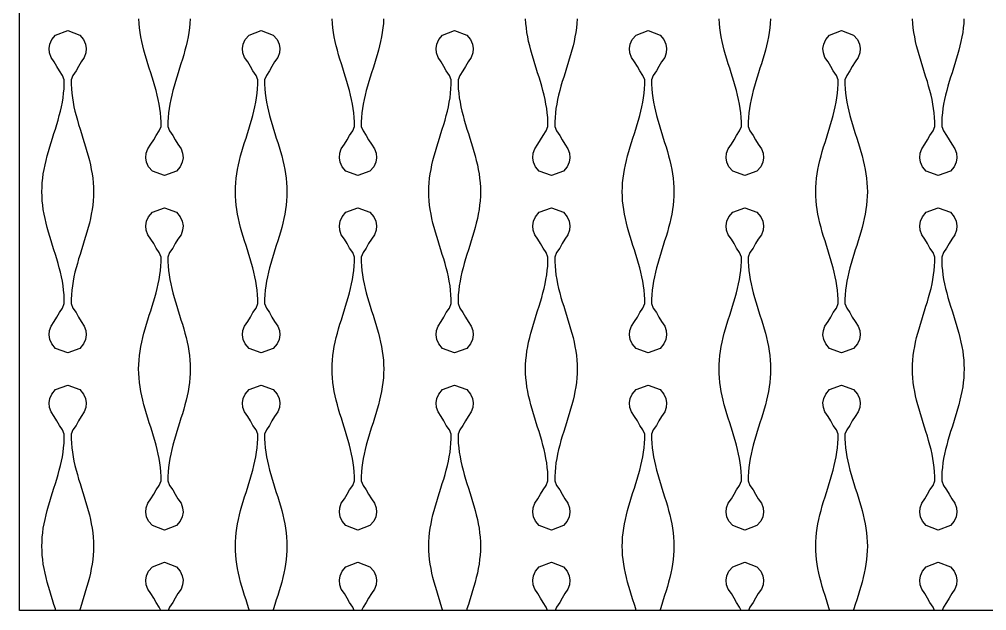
# Model space of a CAD drawing. Header units: millimetres. Extents: x 0 to 120, y 0 to 70.
# Drawn here: x 0 to 60, y 0 to 36.7 of the extents above; entities that cross this region are included whole.
import ezdxf

# ---------------------------------------------------------------- set-up
doc = ezdxf.new("R2010")
doc.units = ezdxf.units.MM
doc.layers.add('CUT', color=1, linetype='CONTINUOUS')

msp = doc.modelspace()

# ---------------------------------------------------------------- linework, layer by layer
at = {"layer": 'CUT'}
for points in [[(0, 70), (120, 70), (120, 0), (0, 0), (0, 70)], [(10.5944, 36.7222), (10.5778, 36.4444), (10.5504, 36.1667), (10.5126, 35.8889), (10.465, 35.6111), (10.4085, 35.3333), (10.3439, 35.0556), (10.2722, 34.7778), (10.1947, 34.5), (10.1124, 34.2222), (10.0269, 33.9444), (9.9394, 33.6667), (9.8513, 33.3889), (9.764, 33.1111), (9.679, 32.8333), (9.5976, 32.5556), (9.5211, 32.2778), (9.4508, 32), (9.3877, 31.7222), (9.3329, 31.4444), (9.2872, 31.1667), (9.2514, 30.8889), (9.2261, 30.6111), (9.2116, 30.3333), (9.2113, 30.0556), (9.3207, 29.7778), (9.5161, 29.5), (9.6671, 29.2222), (9.8361, 28.9444), (10.0306, 28.6667), (10.1274, 28.3889), (10.1513, 28.1111), (10.107, 27.8333), (9.9856, 27.5556), (9.7502, 27.2778), (9, 27), (9, 27), (8.2498, 27.2778), (8.0144, 27.5556), (7.893, 27.8333), (7.8487, 28.1111), (7.8726, 28.3889), (7.9694, 28.6667), (8.1639, 28.9444), (8.3329, 29.2222), (8.4839, 29.5), (8.6793, 29.7778), (8.7887, 30.0556), (8.7884, 30.3333), (8.7739, 30.6111), (8.7486, 30.8889), (8.7128, 31.1667), (8.6671, 31.4444), (8.6123, 31.7222), (8.5492, 32), (8.4789, 32.2778), (8.4024, 32.5556), (8.321, 32.8333), (8.236, 33.1111), (8.1487, 33.3889), (8.0606, 33.6667), (7.9731, 33.9444), (7.8876, 34.2222), (7.8053, 34.5), (7.7278, 34.7778), (7.6561, 35.0556), (7.5915, 35.3333), (7.535, 35.6111), (7.4874, 35.8889), (7.4496, 36.1667), (7.4222, 36.4444), (7.4056, 36.7222)], [(22.5944, 36.7222), (22.5778, 36.4444), (22.5504, 36.1667), (22.5126, 35.8889), (22.465, 35.6111), (22.4085, 35.3333), (22.3439, 35.0556), (22.2722, 34.7778), (22.1947, 34.5), (22.1124, 34.2222), (22.0269, 33.9444), (21.9394, 33.6667), (21.8513, 33.3889), (21.764, 33.1111), (21.679, 32.8333), (21.5976, 32.5556), (21.5211, 32.2778), (21.4508, 32), (21.3877, 31.7222), (21.3329, 31.4444), (21.2872, 31.1667), (21.2514, 30.8889), (21.2261, 30.6111), (21.2116, 30.3333), (21.2113, 30.0556), (21.3207, 29.7778), (21.5161, 29.5), (21.6671, 29.2222), (21.8361, 28.9444), (22.0306, 28.6667), (22.1274, 28.3889), (22.1513, 28.1111), (22.107, 27.8333), (21.9856, 27.5556), (21.7502, 27.2778), (21, 27), (21, 27), (20.2498, 27.2778), (20.0144, 27.5556), (19.893, 27.8333), (19.8487, 28.1111), (19.8726, 28.3889), (19.9694, 28.6667), (20.1639, 28.9444), (20.3329, 29.2222), (20.4839, 29.5), (20.6793, 29.7778), (20.7887, 30.0556), (20.7884, 30.3333), (20.7739, 30.6111), (20.7486, 30.8889), (20.7128, 31.1667), (20.6671, 31.4444), (20.6123, 31.7222), (20.5492, 32), (20.4789, 32.2778), (20.4024, 32.5556), (20.321, 32.8333), (20.236, 33.1111), (20.1487, 33.3889), (20.0606, 33.6667), (19.9731, 33.9444), (19.8876, 34.2222), (19.8053, 34.5), (19.7278, 34.7778), (19.6561, 35.0556), (19.5915, 35.3333), (19.535, 35.6111), (19.4874, 35.8889), (19.4496, 36.1667), (19.4222, 36.4444), (19.4056, 36.7222)], [(34.5944, 36.7222), (34.5778, 36.4444), (34.5504, 36.1667), (34.5126, 35.8889), (34.465, 35.6111), (34.4085, 35.3333), (34.3439, 35.0556), (34.2722, 34.7778), (34.1947, 34.5), (34.1124, 34.2222), (34.0269, 33.9444), (33.9394, 33.6667), (33.8513, 33.3889), (33.764, 33.1111), (33.679, 32.8333), (33.5976, 32.5556), (33.5211, 32.2778), (33.4508, 32), (33.3877, 31.7222), (33.3329, 31.4444), (33.2872, 31.1667), (33.2514, 30.8889), (33.2261, 30.6111), (33.2116, 30.3333), (33.2113, 30.0556), (33.3207, 29.7778), (33.5161, 29.5), (33.6671, 29.2222), (33.8361, 28.9444), (34.0306, 28.6667), (34.1274, 28.3889), (34.1513, 28.1111), (34.107, 27.8333), (33.9856, 27.5556), (33.7502, 27.2778), (33, 27), (33, 27), (32.2498, 27.2778), (32.0144, 27.5556), (31.893, 27.8333), (31.8487, 28.1111), (31.8726, 28.3889), (31.9694, 28.6667), (32.1639, 28.9444), (32.3329, 29.2222), (32.4839, 29.5), (32.6793, 29.7778), (32.7887, 30.0556), (32.7884, 30.3333), (32.7739, 30.6111), (32.7486, 30.8889), (32.7128, 31.1667), (32.6671, 31.4444), (32.6123, 31.7222), (32.5492, 32), (32.4789, 32.2778), (32.4024, 32.5556), (32.321, 32.8333), (32.236, 33.1111), (32.1487, 33.3889), (32.0606, 33.6667), (31.9731, 33.9444), (31.8876, 34.2222), (31.8053, 34.5), (31.7278, 34.7778), (31.6561, 35.0556), (31.5915, 35.3333), (31.535, 35.6111), (31.4874, 35.8889), (31.4496, 36.1667), (31.4222, 36.4444), (31.4056, 36.7222)], [(46.5944, 36.7222), (46.5778, 36.4444), (46.5504, 36.1667), (46.5126, 35.8889), (46.465, 35.6111), (46.4085, 35.3333), (46.3439, 35.0556), (46.2722, 34.7778), (46.1947, 34.5), (46.1124, 34.2222), (46.0269, 33.9444), (45.9394, 33.6667), (45.8513, 33.3889), (45.764, 33.1111), (45.679, 32.8333), (45.5976, 32.5556), (45.5211, 32.2778), (45.4508, 32), (45.3877, 31.7222), (45.3329, 31.4444), (45.2872, 31.1667), (45.2514, 30.8889), (45.2261, 30.6111), (45.2116, 30.3333), (45.2113, 30.0556), (45.3207, 29.7778), (45.5161, 29.5), (45.6671, 29.2222), (45.8361, 28.9444), (46.0306, 28.6667), (46.1274, 28.3889), (46.1513, 28.1111), (46.107, 27.8333), (45.9856, 27.5556), (45.7502, 27.2778), (45, 27), (45, 27), (44.2498, 27.2778), (44.0144, 27.5556), (43.893, 27.8333), (43.8487, 28.1111), (43.8726, 28.3889), (43.9694, 28.6667), (44.1639, 28.9444), (44.3329, 29.2222), (44.4839, 29.5), (44.6793, 29.7778), (44.7887, 30.0556), (44.7884, 30.3333), (44.7739, 30.6111), (44.7486, 30.8889), (44.7128, 31.1667), (44.6671, 31.4444), (44.6123, 31.7222), (44.5492, 32), (44.4789, 32.2778), (44.4024, 32.5556), (44.321, 32.8333), (44.236, 33.1111), (44.1487, 33.3889), (44.0606, 33.6667), (43.9731, 33.9444), (43.8876, 34.2222), (43.8053, 34.5), (43.7278, 34.7778), (43.6561, 35.0556), (43.5915, 35.3333), (43.535, 35.6111), (43.4874, 35.8889), (43.4496, 36.1667), (43.4222, 36.4444), (43.4056, 36.7222)], [(58.5944, 36.7222), (58.5778, 36.4444), (58.5504, 36.1667), (58.5126, 35.8889), (58.465, 35.6111), (58.4085, 35.3333), (58.3439, 35.0556), (58.2722, 34.7778), (58.1947, 34.5), (58.1124, 34.2222), (58.0269, 33.9444), (57.9394, 33.6667), (57.8513, 33.3889), (57.764, 33.1111), (57.679, 32.8333), (57.5976, 32.5556), (57.5211, 32.2778), (57.4508, 32), (57.3877, 31.7222), (57.3329, 31.4444), (57.2872, 31.1667), (57.2514, 30.8889), (57.2261, 30.6111), (57.2116, 30.3333), (57.2113, 30.0556), (57.3207, 29.7778), (57.5161, 29.5), (57.6671, 29.2222), (57.8361, 28.9444), (58.0306, 28.6667), (58.1274, 28.3889), (58.1513, 28.1111), (58.107, 27.8333), (57.9856, 27.5556), (57.7502, 27.2778), (57, 27), (57, 27), (56.2498, 27.2778), (56.0144, 27.5556), (55.893, 27.8333), (55.8487, 28.1111), (55.8726, 28.3889), (55.9694, 28.6667), (56.1639, 28.9444), (56.3329, 29.2222), (56.4839, 29.5), (56.6793, 29.7778), (56.7887, 30.0556), (56.7884, 30.3333), (56.7739, 30.6111), (56.7486, 30.8889), (56.7128, 31.1667), (56.6671, 31.4444), (56.6123, 31.7222), (56.5492, 32), (56.4789, 32.2778), (56.4024, 32.5556), (56.321, 32.8333), (56.236, 33.1111), (56.1487, 33.3889), (56.0606, 33.6667), (55.9731, 33.9444), (55.8876, 34.2222), (55.8053, 34.5), (55.7278, 34.7778), (55.6561, 35.0556), (55.5915, 35.3333), (55.535, 35.6111), (55.4874, 35.8889), (55.4496, 36.1667), (55.4222, 36.4444), (55.4056, 36.7222)], [(3, 36), (3.7502, 35.7222), (3.9856, 35.4444), (4.107, 35.1667), (4.1513, 34.8889), (4.1274, 34.6111), (4.0306, 34.3333), (3.8361, 34.0556), (3.6671, 33.7778), (3.5161, 33.5), (3.3207, 33.2222), (3.2113, 32.9444), (3.2116, 32.6667), (3.2261, 32.3889), (3.2514, 32.1111), (3.2872, 31.8333), (3.3329, 31.5556), (3.3877, 31.2778), (3.4508, 31), (3.5211, 30.7222), (3.5976, 30.4444), (3.679, 30.1667), (3.764, 29.8889), (3.8513, 29.6111), (3.9394, 29.3333), (4.0269, 29.0556), (4.1124, 28.7778), (4.1947, 28.5), (4.2722, 28.2222), (4.3439, 27.9444), (4.4085, 27.6667), (4.465, 27.3889), (4.5126, 27.1111), (4.5504, 26.8333), (4.5778, 26.5556), (4.5944, 26.2778), (4.6, 26), (4.5944, 25.7222), (4.5778, 25.4444), (4.5504, 25.1667), (4.5126, 24.8889), (4.465, 24.6111), (4.4085, 24.3333), (4.3439, 24.0556), (4.2722, 23.7778), (4.1947, 23.5), (4.1124, 23.2222), (4.0269, 22.9444), (3.9394, 22.6667), (3.8513, 22.3889), (3.764, 22.1111), (3.679, 21.8333), (3.5976, 21.5556), (3.5211, 21.2778), (3.4508, 21), (3.3877, 20.7222), (3.3329, 20.4444), (3.2872, 20.1667), (3.2514, 19.8889), (3.2261, 19.6111), (3.2116, 19.3333), (3.2113, 19.0556), (3.3207, 18.7778), (3.5161, 18.5), (3.6671, 18.2222), (3.8361, 17.9444), (4.0306, 17.6667), (4.1274, 17.3889), (4.1513, 17.1111), (4.107, 16.8333), (3.9856, 16.5556), (3.7502, 16.2778), (3, 16), (3, 16), (2.2498, 16.2778), (2.0144, 16.5556), (1.893, 16.8333), (1.8487, 17.1111), (1.8726, 17.3889), (1.9694, 17.6667), (2.1639, 17.9444), (2.3329, 18.2222), (2.4839, 18.5), (2.6793, 18.7778), (2.7887, 19.0556), (2.7884, 19.3333), (2.7739, 19.6111), (2.7486, 19.8889), (2.7128, 20.1667), (2.6671, 20.4444), (2.6123, 20.7222), (2.5492, 21), (2.4789, 21.2778), (2.4024, 21.5556), (2.321, 21.8333), (2.236, 22.1111), (2.1487, 22.3889), (2.0606, 22.6667), (1.9731, 22.9444), (1.8876, 23.2222), (1.8053, 23.5), (1.7278, 23.7778), (1.6561, 24.0556), (1.5915, 24.3333), (1.535, 24.6111), (1.4874, 24.8889), (1.4496, 25.1667), (1.4222, 25.4444), (1.4056, 25.7222), (1.4, 26), (1.4056, 26.2778), (1.4222, 26.5556), (1.4496, 26.8333), (1.4874, 27.1111), (1.535, 27.3889), (1.5915, 27.6667), (1.6561, 27.9444), (1.7278, 28.2222), (1.8053, 28.5), (1.8876, 28.7778), (1.9731, 29.0556), (2.0606, 29.3333), (2.1487, 29.6111), (2.236, 29.8889), (2.321, 30.1667), (2.4024, 30.4444), (2.4789, 30.7222), (2.5492, 31), (2.6123, 31.2778), (2.6671, 31.5556), (2.7128, 31.8333), (2.7486, 32.1111), (2.7739, 32.3889), (2.7884, 32.6667), (2.7887, 32.9444), (2.6793, 33.2222), (2.4839, 33.5), (2.3329, 33.7778), (2.1639, 34.0556), (1.9694, 34.3333), (1.8726, 34.6111), (1.8487, 34.8889), (1.893, 35.1667), (2.0144, 35.4444), (2.2498, 35.7222), (3, 36), (3, 36)], [(15, 36), (15.7502, 35.7222), (15.9856, 35.4444), (16.107, 35.1667), (16.1513, 34.8889), (16.1274, 34.6111), (16.0306, 34.3333), (15.8361, 34.0556), (15.6671, 33.7778), (15.5161, 33.5), (15.3207, 33.2222), (15.2113, 32.9444), (15.2116, 32.6667), (15.2261, 32.3889), (15.2514, 32.1111), (15.2872, 31.8333), (15.3329, 31.5556), (15.3877, 31.2778), (15.4508, 31), (15.5211, 30.7222), (15.5976, 30.4444), (15.679, 30.1667), (15.764, 29.8889), (15.8513, 29.6111), (15.9394, 29.3333), (16.0269, 29.0556), (16.1124, 28.7778), (16.1947, 28.5), (16.2722, 28.2222), (16.3439, 27.9444), (16.4085, 27.6667), (16.465, 27.3889), (16.5126, 27.1111), (16.5504, 26.8333), (16.5778, 26.5556), (16.5944, 26.2778), (16.6, 26), (16.5944, 25.7222), (16.5778, 25.4444), (16.5504, 25.1667), (16.5126, 24.8889), (16.465, 24.6111), (16.4085, 24.3333), (16.3439, 24.0556), (16.2722, 23.7778), (16.1947, 23.5), (16.1124, 23.2222), (16.0269, 22.9444), (15.9394, 22.6667), (15.8513, 22.3889), (15.764, 22.1111), (15.679, 21.8333), (15.5976, 21.5556), (15.5211, 21.2778), (15.4508, 21), (15.3877, 20.7222), (15.3329, 20.4444), (15.2872, 20.1667), (15.2514, 19.8889), (15.2261, 19.6111), (15.2116, 19.3333), (15.2113, 19.0556), (15.3207, 18.7778), (15.5161, 18.5), (15.6671, 18.2222), (15.8361, 17.9444), (16.0306, 17.6667), (16.1274, 17.3889), (16.1513, 17.1111), (16.107, 16.8333), (15.9856, 16.5556), (15.7502, 16.2778), (15, 16), (15, 16), (14.2498, 16.2778), (14.0144, 16.5556), (13.893, 16.8333), (13.8487, 17.1111), (13.8726, 17.3889), (13.9694, 17.6667), (14.1639, 17.9444), (14.3329, 18.2222), (14.4839, 18.5), (14.6793, 18.7778), (14.7887, 19.0556), (14.7884, 19.3333), (14.7739, 19.6111), (14.7486, 19.8889), (14.7128, 20.1667), (14.6671, 20.4444), (14.6123, 20.7222), (14.5492, 21), (14.4789, 21.2778), (14.4024, 21.5556), (14.321, 21.8333), (14.236, 22.1111), (14.1487, 22.3889), (14.0606, 22.6667), (13.9731, 22.9444), (13.8876, 23.2222), (13.8053, 23.5), (13.7278, 23.7778), (13.6561, 24.0556), (13.5915, 24.3333), (13.535, 24.6111), (13.4874, 24.8889), (13.4496, 25.1667), (13.4222, 25.4444), (13.4056, 25.7222), (13.4, 26), (13.4056, 26.2778), (13.4222, 26.5556), (13.4496, 26.8333), (13.4874, 27.1111), (13.535, 27.3889), (13.5915, 27.6667), (13.6561, 27.9444), (13.7278, 28.2222), (13.8053, 28.5), (13.8876, 28.7778), (13.9731, 29.0556), (14.0606, 29.3333), (14.1487, 29.6111), (14.236, 29.8889), (14.321, 30.1667), (14.4024, 30.4444), (14.4789, 30.7222), (14.5492, 31), (14.6123, 31.2778), (14.6671, 31.5556), (14.7128, 31.8333), (14.7486, 32.1111), (14.7739, 32.3889), (14.7884, 32.6667), (14.7887, 32.9444), (14.6793, 33.2222), (14.4839, 33.5), (14.3329, 33.7778), (14.1639, 34.0556), (13.9694, 34.3333), (13.8726, 34.6111), (13.8487, 34.8889), (13.893, 35.1667), (14.0144, 35.4444), (14.2498, 35.7222), (15, 36), (15, 36)], [(27, 36), (27.7502, 35.7222), (27.9856, 35.4444), (28.107, 35.1667), (28.1513, 34.8889), (28.1274, 34.6111), (28.0306, 34.3333), (27.8361, 34.0556), (27.6671, 33.7778), (27.5161, 33.5), (27.3207, 33.2222), (27.2113, 32.9444), (27.2116, 32.6667), (27.2261, 32.3889), (27.2514, 32.1111), (27.2872, 31.8333), (27.3329, 31.5556), (27.3877, 31.2778), (27.4508, 31), (27.5211, 30.7222), (27.5976, 30.4444), (27.679, 30.1667), (27.764, 29.8889), (27.8513, 29.6111), (27.9394, 29.3333), (28.0269, 29.0556), (28.1124, 28.7778), (28.1947, 28.5), (28.2722, 28.2222), (28.3439, 27.9444), (28.4085, 27.6667), (28.465, 27.3889), (28.5126, 27.1111), (28.5504, 26.8333), (28.5778, 26.5556), (28.5944, 26.2778), (28.6, 26), (28.5944, 25.7222), (28.5778, 25.4444), (28.5504, 25.1667), (28.5126, 24.8889), (28.465, 24.6111), (28.4085, 24.3333), (28.3439, 24.0556), (28.2722, 23.7778), (28.1947, 23.5), (28.1124, 23.2222), (28.0269, 22.9444), (27.9394, 22.6667), (27.8513, 22.3889), (27.764, 22.1111), (27.679, 21.8333), (27.5976, 21.5556), (27.5211, 21.2778), (27.4508, 21), (27.3877, 20.7222), (27.3329, 20.4444), (27.2872, 20.1667), (27.2514, 19.8889), (27.2261, 19.6111), (27.2116, 19.3333), (27.2113, 19.0556), (27.3207, 18.7778), (27.5161, 18.5), (27.6671, 18.2222), (27.8361, 17.9444), (28.0306, 17.6667), (28.1274, 17.3889), (28.1513, 17.1111), (28.107, 16.8333), (27.9856, 16.5556), (27.7502, 16.2778), (27, 16), (27, 16), (26.2498, 16.2778), (26.0144, 16.5556), (25.893, 16.8333), (25.8487, 17.1111), (25.8726, 17.3889), (25.9694, 17.6667), (26.1639, 17.9444), (26.3329, 18.2222), (26.4839, 18.5), (26.6793, 18.7778), (26.7887, 19.0556), (26.7884, 19.3333), (26.7739, 19.6111), (26.7486, 19.8889), (26.7128, 20.1667), (26.6671, 20.4444), (26.6123, 20.7222), (26.5492, 21), (26.4789, 21.2778), (26.4024, 21.5556), (26.321, 21.8333), (26.236, 22.1111), (26.1487, 22.3889), (26.0606, 22.6667), (25.9731, 22.9444), (25.8876, 23.2222), (25.8053, 23.5), (25.7278, 23.7778), (25.6561, 24.0556), (25.5915, 24.3333), (25.535, 24.6111), (25.4874, 24.8889), (25.4496, 25.1667), (25.4222, 25.4444), (25.4056, 25.7222), (25.4, 26), (25.4056, 26.2778), (25.4222, 26.5556), (25.4496, 26.8333), (25.4874, 27.1111), (25.535, 27.3889), (25.5915, 27.6667), (25.6561, 27.9444), (25.7278, 28.2222), (25.8053, 28.5), (25.8876, 28.7778), (25.9731, 29.0556), (26.0606, 29.3333), (26.1487, 29.6111), (26.236, 29.8889), (26.321, 30.1667), (26.4024, 30.4444), (26.4789, 30.7222), (26.5492, 31), (26.6123, 31.2778), (26.6671, 31.5556), (26.7128, 31.8333), (26.7486, 32.1111), (26.7739, 32.3889), (26.7884, 32.6667), (26.7887, 32.9444), (26.6793, 33.2222), (26.4839, 33.5), (26.3329, 33.7778), (26.1639, 34.0556), (25.9694, 34.3333), (25.8726, 34.6111), (25.8487, 34.8889), (25.893, 35.1667), (26.0144, 35.4444), (26.2498, 35.7222), (27, 36), (27, 36)], [(39, 36), (39.7502, 35.7222), (39.9856, 35.4444), (40.107, 35.1667), (40.1513, 34.8889), (40.1274, 34.6111), (40.0306, 34.3333), (39.8361, 34.0556), (39.6671, 33.7778), (39.5161, 33.5), (39.3207, 33.2222), (39.2113, 32.9444), (39.2116, 32.6667), (39.2261, 32.3889), (39.2514, 32.1111), (39.2872, 31.8333), (39.3329, 31.5556), (39.3877, 31.2778), (39.4508, 31), (39.5211, 30.7222), (39.5976, 30.4444), (39.679, 30.1667), (39.764, 29.8889), (39.8513, 29.6111), (39.9394, 29.3333), (40.0269, 29.0556), (40.1124, 28.7778), (40.1947, 28.5), (40.2722, 28.2222), (40.3439, 27.9444), (40.4085, 27.6667), (40.465, 27.3889), (40.5126, 27.1111), (40.5504, 26.8333), (40.5778, 26.5556), (40.5944, 26.2778), (40.6, 26), (40.5944, 25.7222), (40.5778, 25.4444), (40.5504, 25.1667), (40.5126, 24.8889), (40.465, 24.6111), (40.4085, 24.3333), (40.3439, 24.0556), (40.2722, 23.7778), (40.1947, 23.5), (40.1124, 23.2222), (40.0269, 22.9444), (39.9394, 22.6667), (39.8513, 22.3889), (39.764, 22.1111), (39.679, 21.8333), (39.5976, 21.5556), (39.5211, 21.2778), (39.4508, 21), (39.3877, 20.7222), (39.3329, 20.4444), (39.2872, 20.1667), (39.2514, 19.8889), (39.2261, 19.6111), (39.2116, 19.3333), (39.2113, 19.0556), (39.3207, 18.7778), (39.5161, 18.5), (39.6671, 18.2222), (39.8361, 17.9444), (40.0306, 17.6667), (40.1274, 17.3889), (40.1513, 17.1111), (40.107, 16.8333), (39.9856, 16.5556), (39.7502, 16.2778), (39, 16), (39, 16), (38.2498, 16.2778), (38.0144, 16.5556), (37.893, 16.8333), (37.8487, 17.1111), (37.8726, 17.3889), (37.9694, 17.6667), (38.1639, 17.9444), (38.3329, 18.2222), (38.4839, 18.5), (38.6793, 18.7778), (38.7887, 19.0556), (38.7884, 19.3333), (38.7739, 19.6111), (38.7486, 19.8889), (38.7128, 20.1667), (38.6671, 20.4444), (38.6123, 20.7222), (38.5492, 21), (38.4789, 21.2778), (38.4024, 21.5556), (38.321, 21.8333), (38.236, 22.1111), (38.1487, 22.3889), (38.0606, 22.6667), (37.9731, 22.9444), (37.8876, 23.2222), (37.8053, 23.5), (37.7278, 23.7778), (37.6561, 24.0556), (37.5915, 24.3333), (37.535, 24.6111), (37.4874, 24.8889), (37.4496, 25.1667), (37.4222, 25.4444), (37.4056, 25.7222), (37.4, 26), (37.4056, 26.2778), (37.4222, 26.5556), (37.4496, 26.8333), (37.4874, 27.1111), (37.535, 27.3889), (37.5915, 27.6667), (37.6561, 27.9444), (37.7278, 28.2222), (37.8053, 28.5), (37.8876, 28.7778), (37.9731, 29.0556), (38.0606, 29.3333), (38.1487, 29.6111), (38.236, 29.8889), (38.321, 30.1667), (38.4024, 30.4444), (38.4789, 30.7222), (38.5492, 31), (38.6123, 31.2778), (38.6671, 31.5556), (38.7128, 31.8333), (38.7486, 32.1111), (38.7739, 32.3889), (38.7884, 32.6667), (38.7887, 32.9444), (38.6793, 33.2222), (38.4839, 33.5), (38.3329, 33.7778), (38.1639, 34.0556), (37.9694, 34.3333), (37.8726, 34.6111), (37.8487, 34.8889), (37.893, 35.1667), (38.0144, 35.4444), (38.2498, 35.7222), (39, 36), (39, 36)], [(51, 36), (51.7502, 35.7222), (51.9856, 35.4444), (52.107, 35.1667), (52.1513, 34.8889), (52.1274, 34.6111), (52.0306, 34.3333), (51.8361, 34.0556), (51.6671, 33.7778), (51.5161, 33.5), (51.3207, 33.2222), (51.2113, 32.9444), (51.2116, 32.6667), (51.2261, 32.3889), (51.2514, 32.1111), (51.2872, 31.8333), (51.3329, 31.5556), (51.3877, 31.2778), (51.4508, 31), (51.5211, 30.7222), (51.5976, 30.4444), (51.679, 30.1667), (51.764, 29.8889), (51.8513, 29.6111), (51.9394, 29.3333), (52.0269, 29.0556), (52.1124, 28.7778), (52.1947, 28.5), (52.2722, 28.2222), (52.3439, 27.9444), (52.4085, 27.6667), (52.465, 27.3889), (52.5126, 27.1111), (52.5504, 26.8333), (52.5778, 26.5556), (52.5944, 26.2778), (52.6, 26), (52.5944, 25.7222), (52.5778, 25.4444), (52.5504, 25.1667), (52.5126, 24.8889), (52.465, 24.6111), (52.4085, 24.3333), (52.3439, 24.0556), (52.2722, 23.7778), (52.1947, 23.5), (52.1124, 23.2222), (52.0269, 22.9444), (51.9394, 22.6667), (51.8513, 22.3889), (51.764, 22.1111), (51.679, 21.8333), (51.5976, 21.5556), (51.5211, 21.2778), (51.4508, 21), (51.3877, 20.7222), (51.3329, 20.4444), (51.2872, 20.1667), (51.2514, 19.8889), (51.2261, 19.6111), (51.2116, 19.3333), (51.2113, 19.0556), (51.3207, 18.7778), (51.5161, 18.5), (51.6671, 18.2222), (51.8361, 17.9444), (52.0306, 17.6667), (52.1274, 17.3889), (52.1513, 17.1111), (52.107, 16.8333), (51.9856, 16.5556), (51.7502, 16.2778), (51, 16), (51, 16), (50.2498, 16.2778), (50.0144, 16.5556), (49.893, 16.8333), (49.8487, 17.1111), (49.8726, 17.3889), (49.9694, 17.6667), (50.1639, 17.9444), (50.3329, 18.2222), (50.4839, 18.5), (50.6793, 18.7778), (50.7887, 19.0556), (50.7884, 19.3333), (50.7739, 19.6111), (50.7486, 19.8889), (50.7128, 20.1667), (50.6671, 20.4444), (50.6123, 20.7222), (50.5492, 21), (50.4789, 21.2778), (50.4024, 21.5556), (50.321, 21.8333), (50.236, 22.1111), (50.1487, 22.3889), (50.0606, 22.6667), (49.9731, 22.9444), (49.8876, 23.2222), (49.8053, 23.5), (49.7278, 23.7778), (49.6561, 24.0556), (49.5915, 24.3333), (49.535, 24.6111), (49.4874, 24.8889), (49.4496, 25.1667), (49.4222, 25.4444), (49.4056, 25.7222), (49.4, 26), (49.4056, 26.2778), (49.4222, 26.5556), (49.4496, 26.8333), (49.4874, 27.1111), (49.535, 27.3889), (49.5915, 27.6667), (49.6561, 27.9444), (49.7278, 28.2222), (49.8053, 28.5), (49.8876, 28.7778), (49.9731, 29.0556), (50.0606, 29.3333), (50.1487, 29.6111), (50.236, 29.8889), (50.321, 30.1667), (50.4024, 30.4444), (50.4789, 30.7222), (50.5492, 31), (50.6123, 31.2778), (50.6671, 31.5556), (50.7128, 31.8333), (50.7486, 32.1111), (50.7739, 32.3889), (50.7884, 32.6667), (50.7887, 32.9444), (50.6793, 33.2222), (50.4839, 33.5), (50.3329, 33.7778), (50.1639, 34.0556), (49.9694, 34.3333), (49.8726, 34.6111), (49.8487, 34.8889), (49.893, 35.1667), (50.0144, 35.4444), (50.2498, 35.7222), (51, 36), (51, 36)], [(9, 25), (9.7502, 24.7222), (9.9856, 24.4444), (10.107, 24.1667), (10.1513, 23.8889), (10.1274, 23.6111), (10.0306, 23.3333), (9.8361, 23.0556), (9.6671, 22.7778), (9.5161, 22.5), (9.3207, 22.2222), (9.2113, 21.9444), (9.2116, 21.6667), (9.2261, 21.3889), (9.2514, 21.1111), (9.2872, 20.8333), (9.3329, 20.5556), (9.3877, 20.2778), (9.4508, 20), (9.5211, 19.7222), (9.5976, 19.4444), (9.679, 19.1667), (9.764, 18.8889), (9.8513, 18.6111), (9.9394, 18.3333), (10.0269, 18.0556), (10.1124, 17.7778), (10.1947, 17.5), (10.2722, 17.2222), (10.3439, 16.9444), (10.4085, 16.6667), (10.465, 16.3889), (10.5126, 16.1111), (10.5504, 15.8333), (10.5778, 15.5556), (10.5944, 15.2778), (10.6, 15), (10.5944, 14.7222), (10.5778, 14.4444), (10.5504, 14.1667), (10.5126, 13.8889), (10.465, 13.6111), (10.4085, 13.3333), (10.3439, 13.0556), (10.2722, 12.7778), (10.1947, 12.5), (10.1124, 12.2222), (10.0269, 11.9444), (9.9394, 11.6667), (9.8513, 11.3889), (9.764, 11.1111), (9.679, 10.8333), (9.5976, 10.5556), (9.5211, 10.2778), (9.4508, 10), (9.3877, 9.7222), (9.3329, 9.4444), (9.2872, 9.1667), (9.2514, 8.8889), (9.2261, 8.6111), (9.2116, 8.3333), (9.2113, 8.0556), (9.3207, 7.7778), (9.5161, 7.5), (9.6671, 7.2222), (9.8361, 6.9444), (10.0306, 6.6667), (10.1274, 6.3889), (10.1513, 6.1111), (10.107, 5.8333), (9.9856, 5.5556), (9.7502, 5.2778), (9, 5), (9, 5), (8.2498, 5.2778), (8.0144, 5.5556), (7.893, 5.8333), (7.8487, 6.1111), (7.8726, 6.3889), (7.9694, 6.6667), (8.1639, 6.9444), (8.3329, 7.2222), (8.4839, 7.5), (8.6793, 7.7778), (8.7887, 8.0556), (8.7884, 8.3333), (8.7739, 8.6111), (8.7486, 8.8889), (8.7128, 9.1667), (8.6671, 9.4444), (8.6123, 9.7222), (8.5492, 10), (8.4789, 10.2778), (8.4024, 10.5556), (8.321, 10.8333), (8.236, 11.1111), (8.1487, 11.3889), (8.0606, 11.6667), (7.9731, 11.9444), (7.8876, 12.2222), (7.8053, 12.5), (7.7278, 12.7778), (7.6561, 13.0556), (7.5915, 13.3333), (7.535, 13.6111), (7.4874, 13.8889), (7.4496, 14.1667), (7.4222, 14.4444), (7.4056, 14.7222), (7.4, 15), (7.4056, 15.2778), (7.4222, 15.5556), (7.4496, 15.8333), (7.4874, 16.1111), (7.535, 16.3889), (7.5915, 16.6667), (7.6561, 16.9444), (7.7278, 17.2222), (7.8053, 17.5), (7.8876, 17.7778), (7.9731, 18.0556), (8.0606, 18.3333), (8.1487, 18.6111), (8.236, 18.8889), (8.321, 19.1667), (8.4024, 19.4444), (8.4789, 19.7222), (8.5492, 20), (8.6123, 20.2778), (8.6671, 20.5556), (8.7128, 20.8333), (8.7486, 21.1111), (8.7739, 21.3889), (8.7884, 21.6667), (8.7887, 21.9444), (8.6793, 22.2222), (8.4839, 22.5), (8.3329, 22.7778), (8.1639, 23.0556), (7.9694, 23.3333), (7.8726, 23.6111), (7.8487, 23.8889), (7.893, 24.1667), (8.0144, 24.4444), (8.2498, 24.7222), (9, 25), (9, 25)], [(21, 25), (21.7502, 24.7222), (21.9856, 24.4444), (22.107, 24.1667), (22.1513, 23.8889), (22.1274, 23.6111), (22.0306, 23.3333), (21.8361, 23.0556), (21.6671, 22.7778), (21.5161, 22.5), (21.3207, 22.2222), (21.2113, 21.9444), (21.2116, 21.6667), (21.2261, 21.3889), (21.2514, 21.1111), (21.2872, 20.8333), (21.3329, 20.5556), (21.3877, 20.2778), (21.4508, 20), (21.5211, 19.7222), (21.5976, 19.4444), (21.679, 19.1667), (21.764, 18.8889), (21.8513, 18.6111), (21.9394, 18.3333), (22.0269, 18.0556), (22.1124, 17.7778), (22.1947, 17.5), (22.2722, 17.2222), (22.3439, 16.9444), (22.4085, 16.6667), (22.465, 16.3889), (22.5126, 16.1111), (22.5504, 15.8333), (22.5778, 15.5556), (22.5944, 15.2778), (22.6, 15), (22.5944, 14.7222), (22.5778, 14.4444), (22.5504, 14.1667), (22.5126, 13.8889), (22.465, 13.6111), (22.4085, 13.3333), (22.3439, 13.0556), (22.2722, 12.7778), (22.1947, 12.5), (22.1124, 12.2222), (22.0269, 11.9444), (21.9394, 11.6667), (21.8513, 11.3889), (21.764, 11.1111), (21.679, 10.8333), (21.5976, 10.5556), (21.5211, 10.2778), (21.4508, 10), (21.3877, 9.7222), (21.3329, 9.4444), (21.2872, 9.1667), (21.2514, 8.8889), (21.2261, 8.6111), (21.2116, 8.3333), (21.2113, 8.0556), (21.3207, 7.7778), (21.5161, 7.5), (21.6671, 7.2222), (21.8361, 6.9444), (22.0306, 6.6667), (22.1274, 6.3889), (22.1513, 6.1111), (22.107, 5.8333), (21.9856, 5.5556), (21.7502, 5.2778), (21, 5), (21, 5), (20.2498, 5.2778), (20.0144, 5.5556), (19.893, 5.8333), (19.8487, 6.1111), (19.8726, 6.3889), (19.9694, 6.6667), (20.1639, 6.9444), (20.3329, 7.2222), (20.4839, 7.5), (20.6793, 7.7778), (20.7887, 8.0556), (20.7884, 8.3333), (20.7739, 8.6111), (20.7486, 8.8889), (20.7128, 9.1667), (20.6671, 9.4444), (20.6123, 9.7222), (20.5492, 10), (20.4789, 10.2778), (20.4024, 10.5556), (20.321, 10.8333), (20.236, 11.1111), (20.1487, 11.3889), (20.0606, 11.6667), (19.9731, 11.9444), (19.8876, 12.2222), (19.8053, 12.5), (19.7278, 12.7778), (19.6561, 13.0556), (19.5915, 13.3333), (19.535, 13.6111), (19.4874, 13.8889), (19.4496, 14.1667), (19.4222, 14.4444), (19.4056, 14.7222), (19.4, 15), (19.4056, 15.2778), (19.4222, 15.5556), (19.4496, 15.8333), (19.4874, 16.1111), (19.535, 16.3889), (19.5915, 16.6667), (19.6561, 16.9444), (19.7278, 17.2222), (19.8053, 17.5), (19.8876, 17.7778), (19.9731, 18.0556), (20.0606, 18.3333), (20.1487, 18.6111), (20.236, 18.8889), (20.321, 19.1667), (20.4024, 19.4444), (20.4789, 19.7222), (20.5492, 20), (20.6123, 20.2778), (20.6671, 20.5556), (20.7128, 20.8333), (20.7486, 21.1111), (20.7739, 21.3889), (20.7884, 21.6667), (20.7887, 21.9444), (20.6793, 22.2222), (20.4839, 22.5), (20.3329, 22.7778), (20.1639, 23.0556), (19.9694, 23.3333), (19.8726, 23.6111), (19.8487, 23.8889), (19.893, 24.1667), (20.0144, 24.4444), (20.2498, 24.7222), (21, 25), (21, 25)], [(33, 25), (33.7502, 24.7222), (33.9856, 24.4444), (34.107, 24.1667), (34.1513, 23.8889), (34.1274, 23.6111), (34.0306, 23.3333), (33.8361, 23.0556), (33.6671, 22.7778), (33.5161, 22.5), (33.3207, 22.2222), (33.2113, 21.9444), (33.2116, 21.6667), (33.2261, 21.3889), (33.2514, 21.1111), (33.2872, 20.8333), (33.3329, 20.5556), (33.3877, 20.2778), (33.4508, 20), (33.5211, 19.7222), (33.5976, 19.4444), (33.679, 19.1667), (33.764, 18.8889), (33.8513, 18.6111), (33.9394, 18.3333), (34.0269, 18.0556), (34.1124, 17.7778), (34.1947, 17.5), (34.2722, 17.2222), (34.3439, 16.9444), (34.4085, 16.6667), (34.465, 16.3889), (34.5126, 16.1111), (34.5504, 15.8333), (34.5778, 15.5556), (34.5944, 15.2778), (34.6, 15), (34.5944, 14.7222), (34.5778, 14.4444), (34.5504, 14.1667), (34.5126, 13.8889), (34.465, 13.6111), (34.4085, 13.3333), (34.3439, 13.0556), (34.2722, 12.7778), (34.1947, 12.5), (34.1124, 12.2222), (34.0269, 11.9444), (33.9394, 11.6667), (33.8513, 11.3889), (33.764, 11.1111), (33.679, 10.8333), (33.5976, 10.5556), (33.5211, 10.2778), (33.4508, 10), (33.3877, 9.7222), (33.3329, 9.4444), (33.2872, 9.1667), (33.2514, 8.8889), (33.2261, 8.6111), (33.2116, 8.3333), (33.2113, 8.0556), (33.3207, 7.7778), (33.5161, 7.5), (33.6671, 7.2222), (33.8361, 6.9444), (34.0306, 6.6667), (34.1274, 6.3889), (34.1513, 6.1111), (34.107, 5.8333), (33.9856, 5.5556), (33.7502, 5.2778), (33, 5), (33, 5), (32.2498, 5.2778), (32.0144, 5.5556), (31.893, 5.8333), (31.8487, 6.1111), (31.8726, 6.3889), (31.9694, 6.6667), (32.1639, 6.9444), (32.3329, 7.2222), (32.4839, 7.5), (32.6793, 7.7778), (32.7887, 8.0556), (32.7884, 8.3333), (32.7739, 8.6111), (32.7486, 8.8889), (32.7128, 9.1667), (32.6671, 9.4444), (32.6123, 9.7222), (32.5492, 10), (32.4789, 10.2778), (32.4024, 10.5556), (32.321, 10.8333), (32.236, 11.1111), (32.1487, 11.3889), (32.0606, 11.6667), (31.9731, 11.9444), (31.8876, 12.2222), (31.8053, 12.5), (31.7278, 12.7778), (31.6561, 13.0556), (31.5915, 13.3333), (31.535, 13.6111), (31.4874, 13.8889), (31.4496, 14.1667), (31.4222, 14.4444), (31.4056, 14.7222), (31.4, 15), (31.4056, 15.2778), (31.4222, 15.5556), (31.4496, 15.8333), (31.4874, 16.1111), (31.535, 16.3889), (31.5915, 16.6667), (31.6561, 16.9444), (31.7278, 17.2222), (31.8053, 17.5), (31.8876, 17.7778), (31.9731, 18.0556), (32.0606, 18.3333), (32.1487, 18.6111), (32.236, 18.8889), (32.321, 19.1667), (32.4024, 19.4444), (32.4789, 19.7222), (32.5492, 20), (32.6123, 20.2778), (32.6671, 20.5556), (32.7128, 20.8333), (32.7486, 21.1111), (32.7739, 21.3889), (32.7884, 21.6667), (32.7887, 21.9444), (32.6793, 22.2222), (32.4839, 22.5), (32.3329, 22.7778), (32.1639, 23.0556), (31.9694, 23.3333), (31.8726, 23.6111), (31.8487, 23.8889), (31.893, 24.1667), (32.0144, 24.4444), (32.2498, 24.7222), (33, 25), (33, 25)], [(45, 25), (45.7502, 24.7222), (45.9856, 24.4444), (46.107, 24.1667), (46.1513, 23.8889), (46.1274, 23.6111), (46.0306, 23.3333), (45.8361, 23.0556), (45.6671, 22.7778), (45.5161, 22.5), (45.3207, 22.2222), (45.2113, 21.9444), (45.2116, 21.6667), (45.2261, 21.3889), (45.2514, 21.1111), (45.2872, 20.8333), (45.3329, 20.5556), (45.3877, 20.2778), (45.4508, 20), (45.5211, 19.7222), (45.5976, 19.4444), (45.679, 19.1667), (45.764, 18.8889), (45.8513, 18.6111), (45.9394, 18.3333), (46.0269, 18.0556), (46.1124, 17.7778), (46.1947, 17.5), (46.2722, 17.2222), (46.3439, 16.9444), (46.4085, 16.6667), (46.465, 16.3889), (46.5126, 16.1111), (46.5504, 15.8333), (46.5778, 15.5556), (46.5944, 15.2778), (46.6, 15), (46.5944, 14.7222), (46.5778, 14.4444), (46.5504, 14.1667), (46.5126, 13.8889), (46.465, 13.6111), (46.4085, 13.3333), (46.3439, 13.0556), (46.2722, 12.7778), (46.1947, 12.5), (46.1124, 12.2222), (46.0269, 11.9444), (45.9394, 11.6667), (45.8513, 11.3889), (45.764, 11.1111), (45.679, 10.8333), (45.5976, 10.5556), (45.5211, 10.2778), (45.4508, 10), (45.3877, 9.7222), (45.3329, 9.4444), (45.2872, 9.1667), (45.2514, 8.8889), (45.2261, 8.6111), (45.2116, 8.3333), (45.2113, 8.0556), (45.3207, 7.7778), (45.5161, 7.5), (45.6671, 7.2222), (45.8361, 6.9444), (46.0306, 6.6667), (46.1274, 6.3889), (46.1513, 6.1111), (46.107, 5.8333), (45.9856, 5.5556), (45.7502, 5.2778), (45, 5), (45, 5), (44.2498, 5.2778), (44.0144, 5.5556), (43.893, 5.8333), (43.8487, 6.1111), (43.8726, 6.3889), (43.9694, 6.6667), (44.1639, 6.9444), (44.3329, 7.2222), (44.4839, 7.5), (44.6793, 7.7778), (44.7887, 8.0556), (44.7884, 8.3333), (44.7739, 8.6111), (44.7486, 8.8889), (44.7128, 9.1667), (44.6671, 9.4444), (44.6123, 9.7222), (44.5492, 10), (44.4789, 10.2778), (44.4024, 10.5556), (44.321, 10.8333), (44.236, 11.1111), (44.1487, 11.3889), (44.0606, 11.6667), (43.9731, 11.9444), (43.8876, 12.2222), (43.8053, 12.5), (43.7278, 12.7778), (43.6561, 13.0556), (43.5915, 13.3333), (43.535, 13.6111), (43.4874, 13.8889), (43.4496, 14.1667), (43.4222, 14.4444), (43.4056, 14.7222), (43.4, 15), (43.4056, 15.2778), (43.4222, 15.5556), (43.4496, 15.8333), (43.4874, 16.1111), (43.535, 16.3889), (43.5915, 16.6667), (43.6561, 16.9444), (43.7278, 17.2222), (43.8053, 17.5), (43.8876, 17.7778), (43.9731, 18.0556), (44.0606, 18.3333), (44.1487, 18.6111), (44.236, 18.8889), (44.321, 19.1667), (44.4024, 19.4444), (44.4789, 19.7222), (44.5492, 20), (44.6123, 20.2778), (44.6671, 20.5556), (44.7128, 20.8333), (44.7486, 21.1111), (44.7739, 21.3889), (44.7884, 21.6667), (44.7887, 21.9444), (44.6793, 22.2222), (44.4839, 22.5), (44.3329, 22.7778), (44.1639, 23.0556), (43.9694, 23.3333), (43.8726, 23.6111), (43.8487, 23.8889), (43.893, 24.1667), (44.0144, 24.4444), (44.2498, 24.7222), (45, 25), (45, 25)], [(57, 25), (57.7502, 24.7222), (57.9856, 24.4444), (58.107, 24.1667), (58.1513, 23.8889), (58.1274, 23.6111), (58.0306, 23.3333), (57.8361, 23.0556), (57.6671, 22.7778), (57.5161, 22.5), (57.3207, 22.2222), (57.2113, 21.9444), (57.2116, 21.6667), (57.2261, 21.3889), (57.2514, 21.1111), (57.2872, 20.8333), (57.3329, 20.5556), (57.3877, 20.2778), (57.4508, 20), (57.5211, 19.7222), (57.5976, 19.4444), (57.679, 19.1667), (57.764, 18.8889), (57.8513, 18.6111), (57.9394, 18.3333), (58.0269, 18.0556), (58.1124, 17.7778), (58.1947, 17.5), (58.2722, 17.2222), (58.3439, 16.9444), (58.4085, 16.6667), (58.465, 16.3889), (58.5126, 16.1111), (58.5504, 15.8333), (58.5778, 15.5556), (58.5944, 15.2778), (58.6, 15), (58.5944, 14.7222), (58.5778, 14.4444), (58.5504, 14.1667), (58.5126, 13.8889), (58.465, 13.6111), (58.4085, 13.3333), (58.3439, 13.0556), (58.2722, 12.7778), (58.1947, 12.5), (58.1124, 12.2222), (58.0269, 11.9444), (57.9394, 11.6667), (57.8513, 11.3889), (57.764, 11.1111), (57.679, 10.8333), (57.5976, 10.5556), (57.5211, 10.2778), (57.4508, 10), (57.3877, 9.7222), (57.3329, 9.4444), (57.2872, 9.1667), (57.2514, 8.8889), (57.2261, 8.6111), (57.2116, 8.3333), (57.2113, 8.0556), (57.3207, 7.7778), (57.5161, 7.5), (57.6671, 7.2222), (57.8361, 6.9444), (58.0306, 6.6667), (58.1274, 6.3889), (58.1513, 6.1111), (58.107, 5.8333), (57.9856, 5.5556), (57.7502, 5.2778), (57, 5), (57, 5), (56.2498, 5.2778), (56.0144, 5.5556), (55.893, 5.8333), (55.8487, 6.1111), (55.8726, 6.3889), (55.9694, 6.6667), (56.1639, 6.9444), (56.3329, 7.2222), (56.4839, 7.5), (56.6793, 7.7778), (56.7887, 8.0556), (56.7884, 8.3333), (56.7739, 8.6111), (56.7486, 8.8889), (56.7128, 9.1667), (56.6671, 9.4444), (56.6123, 9.7222), (56.5492, 10), (56.4789, 10.2778), (56.4024, 10.5556), (56.321, 10.8333), (56.236, 11.1111), (56.1487, 11.3889), (56.0606, 11.6667), (55.9731, 11.9444), (55.8876, 12.2222), (55.8053, 12.5), (55.7278, 12.7778), (55.6561, 13.0556), (55.5915, 13.3333), (55.535, 13.6111), (55.4874, 13.8889), (55.4496, 14.1667), (55.4222, 14.4444), (55.4056, 14.7222), (55.4, 15), (55.4056, 15.2778), (55.4222, 15.5556), (55.4496, 15.8333), (55.4874, 16.1111), (55.535, 16.3889), (55.5915, 16.6667), (55.6561, 16.9444), (55.7278, 17.2222), (55.8053, 17.5), (55.8876, 17.7778), (55.9731, 18.0556), (56.0606, 18.3333), (56.1487, 18.6111), (56.236, 18.8889), (56.321, 19.1667), (56.4024, 19.4444), (56.4789, 19.7222), (56.5492, 20), (56.6123, 20.2778), (56.6671, 20.5556), (56.7128, 20.8333), (56.7486, 21.1111), (56.7739, 21.3889), (56.7884, 21.6667), (56.7887, 21.9444), (56.6793, 22.2222), (56.4839, 22.5), (56.3329, 22.7778), (56.1639, 23.0556), (55.9694, 23.3333), (55.8726, 23.6111), (55.8487, 23.8889), (55.893, 24.1667), (56.0144, 24.4444), (56.2498, 24.7222), (57, 25), (57, 25)], [(2.27, 0), (2.236, 0.1111), (2.1487, 0.3889), (2.0606, 0.6667), (1.9731, 0.9444), (1.8876, 1.2222), (1.8053, 1.5), (1.7278, 1.7778), (1.6561, 2.0556), (1.5915, 2.3333), (1.535, 2.6111), (1.4874, 2.8889), (1.4496, 3.1667), (1.4222, 3.4444), (1.4056, 3.7222), (1.4, 4), (1.4056, 4.2778), (1.4222, 4.5556), (1.4496, 4.8333), (1.4874, 5.1111), (1.535, 5.3889), (1.5915, 5.6667), (1.6561, 5.9444), (1.7278, 6.2222), (1.8053, 6.5), (1.8876, 6.7778), (1.9731, 7.0556), (2.0606, 7.3333), (2.1487, 7.6111), (2.236, 7.8889), (2.321, 8.1667), (2.4024, 8.4444), (2.4789, 8.7222), (2.5492, 9), (2.6123, 9.2778), (2.6671, 9.5556), (2.7128, 9.8333), (2.7486, 10.1111), (2.7739, 10.3889), (2.7884, 10.6667), (2.7887, 10.9444), (2.6793, 11.2222), (2.4839, 11.5), (2.3329, 11.7778), (2.1639, 12.0556), (1.9694, 12.3333), (1.8726, 12.6111), (1.8487, 12.8889), (1.893, 13.1667), (2.0144, 13.4444), (2.2498, 13.7222), (3, 14), (3, 14)], [(3, 14), (3.7502, 13.7222), (3.9856, 13.4444), (4.107, 13.1667), (4.1513, 12.8889), (4.1274, 12.6111), (4.0306, 12.3333), (3.8361, 12.0556), (3.6671, 11.7778), (3.5161, 11.5), (3.3207, 11.2222), (3.2113, 10.9444), (3.2116, 10.6667), (3.2261, 10.3889), (3.2514, 10.1111), (3.2872, 9.8333), (3.3329, 9.5556), (3.3877, 9.2778), (3.4508, 9), (3.5211, 8.7222), (3.5976, 8.4444), (3.679, 8.1667), (3.764, 7.8889), (3.8513, 7.6111), (3.9394, 7.3333), (4.0269, 7.0556), (4.1124, 6.7778), (4.1947, 6.5), (4.2722, 6.2222), (4.3439, 5.9444), (4.4085, 5.6667), (4.465, 5.3889), (4.5126, 5.1111), (4.5504, 4.8333), (4.5778, 4.5556), (4.5944, 4.2778), (4.6, 4), (4.5944, 3.7222), (4.5778, 3.4444), (4.5504, 3.1667), (4.5126, 2.8889), (4.465, 2.6111), (4.4085, 2.3333), (4.3439, 2.0556), (4.2722, 1.7778), (4.1947, 1.5), (4.1124, 1.2222), (4.0269, 0.9444), (3.9394, 0.6667), (3.8513, 0.3889), (3.764, 0.1111), (3.73, 0)], [(14.27, 0), (14.236, 0.1111), (14.1487, 0.3889), (14.0606, 0.6667), (13.9731, 0.9444), (13.8876, 1.2222), (13.8053, 1.5), (13.7278, 1.7778), (13.6561, 2.0556), (13.5915, 2.3333), (13.535, 2.6111), (13.4874, 2.8889), (13.4496, 3.1667), (13.4222, 3.4444), (13.4056, 3.7222), (13.4, 4), (13.4056, 4.2778), (13.4222, 4.5556), (13.4496, 4.8333), (13.4874, 5.1111), (13.535, 5.3889), (13.5915, 5.6667), (13.6561, 5.9444), (13.7278, 6.2222), (13.8053, 6.5), (13.8876, 6.7778), (13.9731, 7.0556), (14.0606, 7.3333), (14.1487, 7.6111), (14.236, 7.8889), (14.321, 8.1667), (14.4024, 8.4444), (14.4789, 8.7222), (14.5492, 9), (14.6123, 9.2778), (14.6671, 9.5556), (14.7128, 9.8333), (14.7486, 10.1111), (14.7739, 10.3889), (14.7884, 10.6667), (14.7887, 10.9444), (14.6793, 11.2222), (14.4839, 11.5), (14.3329, 11.7778), (14.1639, 12.0556), (13.9694, 12.3333), (13.8726, 12.6111), (13.8487, 12.8889), (13.893, 13.1667), (14.0144, 13.4444), (14.2498, 13.7222), (15, 14), (15, 14)], [(15, 14), (15.7502, 13.7222), (15.9856, 13.4444), (16.107, 13.1667), (16.1513, 12.8889), (16.1274, 12.6111), (16.0306, 12.3333), (15.8361, 12.0556), (15.6671, 11.7778), (15.5161, 11.5), (15.3207, 11.2222), (15.2113, 10.9444), (15.2116, 10.6667), (15.2261, 10.3889), (15.2514, 10.1111), (15.2872, 9.8333), (15.3329, 9.5556), (15.3877, 9.2778), (15.4508, 9), (15.5211, 8.7222), (15.5976, 8.4444), (15.679, 8.1667), (15.764, 7.8889), (15.8513, 7.6111), (15.9394, 7.3333), (16.0269, 7.0556), (16.1124, 6.7778), (16.1947, 6.5), (16.2722, 6.2222), (16.3439, 5.9444), (16.4085, 5.6667), (16.465, 5.3889), (16.5126, 5.1111), (16.5504, 4.8333), (16.5778, 4.5556), (16.5944, 4.2778), (16.6, 4), (16.5944, 3.7222), (16.5778, 3.4444), (16.5504, 3.1667), (16.5126, 2.8889), (16.465, 2.6111), (16.4085, 2.3333), (16.3439, 2.0556), (16.2722, 1.7778), (16.1947, 1.5), (16.1124, 1.2222), (16.0269, 0.9444), (15.9394, 0.6667), (15.8513, 0.3889), (15.764, 0.1111), (15.73, 0)], [(26.27, 0), (26.236, 0.1111), (26.1487, 0.3889), (26.0606, 0.6667), (25.9731, 0.9444), (25.8876, 1.2222), (25.8053, 1.5), (25.7278, 1.7778), (25.6561, 2.0556), (25.5915, 2.3333), (25.535, 2.6111), (25.4874, 2.8889), (25.4496, 3.1667), (25.4222, 3.4444), (25.4056, 3.7222), (25.4, 4), (25.4056, 4.2778), (25.4222, 4.5556), (25.4496, 4.8333), (25.4874, 5.1111), (25.535, 5.3889), (25.5915, 5.6667), (25.6561, 5.9444), (25.7278, 6.2222), (25.8053, 6.5), (25.8876, 6.7778), (25.9731, 7.0556), (26.0606, 7.3333), (26.1487, 7.6111), (26.236, 7.8889), (26.321, 8.1667), (26.4024, 8.4444), (26.4789, 8.7222), (26.5492, 9), (26.6123, 9.2778), (26.6671, 9.5556), (26.7128, 9.8333), (26.7486, 10.1111), (26.7739, 10.3889), (26.7884, 10.6667), (26.7887, 10.9444), (26.6793, 11.2222), (26.4839, 11.5), (26.3329, 11.7778), (26.1639, 12.0556), (25.9694, 12.3333), (25.8726, 12.6111), (25.8487, 12.8889), (25.893, 13.1667), (26.0144, 13.4444), (26.2498, 13.7222), (27, 14), (27, 14)], [(27, 14), (27.7502, 13.7222), (27.9856, 13.4444), (28.107, 13.1667), (28.1513, 12.8889), (28.1274, 12.6111), (28.0306, 12.3333), (27.8361, 12.0556), (27.6671, 11.7778), (27.5161, 11.5), (27.3207, 11.2222), (27.2113, 10.9444), (27.2116, 10.6667), (27.2261, 10.3889), (27.2514, 10.1111), (27.2872, 9.8333), (27.3329, 9.5556), (27.3877, 9.2778), (27.4508, 9), (27.5211, 8.7222), (27.5976, 8.4444), (27.679, 8.1667), (27.764, 7.8889), (27.8513, 7.6111), (27.9394, 7.3333), (28.0269, 7.0556), (28.1124, 6.7778), (28.1947, 6.5), (28.2722, 6.2222), (28.3439, 5.9444), (28.4085, 5.6667), (28.465, 5.3889), (28.5126, 5.1111), (28.5504, 4.8333), (28.5778, 4.5556), (28.5944, 4.2778), (28.6, 4), (28.5944, 3.7222), (28.5778, 3.4444), (28.5504, 3.1667), (28.5126, 2.8889), (28.465, 2.6111), (28.4085, 2.3333), (28.3439, 2.0556), (28.2722, 1.7778), (28.1947, 1.5), (28.1124, 1.2222), (28.0269, 0.9444), (27.9394, 0.6667), (27.8513, 0.3889), (27.764, 0.1111), (27.73, 0)], [(38.27, 0), (38.236, 0.1111), (38.1487, 0.3889), (38.0606, 0.6667), (37.9731, 0.9444), (37.8876, 1.2222), (37.8053, 1.5), (37.7278, 1.7778), (37.6561, 2.0556), (37.5915, 2.3333), (37.535, 2.6111), (37.4874, 2.8889), (37.4496, 3.1667), (37.4222, 3.4444), (37.4056, 3.7222), (37.4, 4), (37.4056, 4.2778), (37.4222, 4.5556), (37.4496, 4.8333), (37.4874, 5.1111), (37.535, 5.3889), (37.5915, 5.6667), (37.6561, 5.9444), (37.7278, 6.2222), (37.8053, 6.5), (37.8876, 6.7778), (37.9731, 7.0556), (38.0606, 7.3333), (38.1487, 7.6111), (38.236, 7.8889), (38.321, 8.1667), (38.4024, 8.4444), (38.4789, 8.7222), (38.5492, 9), (38.6123, 9.2778), (38.6671, 9.5556), (38.7128, 9.8333), (38.7486, 10.1111), (38.7739, 10.3889), (38.7884, 10.6667), (38.7887, 10.9444), (38.6793, 11.2222), (38.4839, 11.5), (38.3329, 11.7778), (38.1639, 12.0556), (37.9694, 12.3333), (37.8726, 12.6111), (37.8487, 12.8889), (37.893, 13.1667), (38.0144, 13.4444), (38.2498, 13.7222), (39, 14), (39, 14)], [(39, 14), (39.7502, 13.7222), (39.9856, 13.4444), (40.107, 13.1667), (40.1513, 12.8889), (40.1274, 12.6111), (40.0306, 12.3333), (39.8361, 12.0556), (39.6671, 11.7778), (39.5161, 11.5), (39.3207, 11.2222), (39.2113, 10.9444), (39.2116, 10.6667), (39.2261, 10.3889), (39.2514, 10.1111), (39.2872, 9.8333), (39.3329, 9.5556), (39.3877, 9.2778), (39.4508, 9), (39.5211, 8.7222), (39.5976, 8.4444), (39.679, 8.1667), (39.764, 7.8889), (39.8513, 7.6111), (39.9394, 7.3333), (40.0269, 7.0556), (40.1124, 6.7778), (40.1947, 6.5), (40.2722, 6.2222), (40.3439, 5.9444), (40.4085, 5.6667), (40.465, 5.3889), (40.5126, 5.1111), (40.5504, 4.8333), (40.5778, 4.5556), (40.5944, 4.2778), (40.6, 4), (40.5944, 3.7222), (40.5778, 3.4444), (40.5504, 3.1667), (40.5126, 2.8889), (40.465, 2.6111), (40.4085, 2.3333), (40.3439, 2.0556), (40.2722, 1.7778), (40.1947, 1.5), (40.1124, 1.2222), (40.0269, 0.9444), (39.9394, 0.6667), (39.8513, 0.3889), (39.764, 0.1111), (39.73, 0)], [(50.27, 0), (50.236, 0.1111), (50.1487, 0.3889), (50.0606, 0.6667), (49.9731, 0.9444), (49.8876, 1.2222), (49.8053, 1.5), (49.7278, 1.7778), (49.6561, 2.0556), (49.5915, 2.3333), (49.535, 2.6111), (49.4874, 2.8889), (49.4496, 3.1667), (49.4222, 3.4444), (49.4056, 3.7222), (49.4, 4), (49.4056, 4.2778), (49.4222, 4.5556), (49.4496, 4.8333), (49.4874, 5.1111), (49.535, 5.3889), (49.5915, 5.6667), (49.6561, 5.9444), (49.7278, 6.2222), (49.8053, 6.5), (49.8876, 6.7778), (49.9731, 7.0556), (50.0606, 7.3333), (50.1487, 7.6111), (50.236, 7.8889), (50.321, 8.1667), (50.4024, 8.4444), (50.4789, 8.7222), (50.5492, 9), (50.6123, 9.2778), (50.6671, 9.5556), (50.7128, 9.8333), (50.7486, 10.1111), (50.7739, 10.3889), (50.7884, 10.6667), (50.7887, 10.9444), (50.6793, 11.2222), (50.4839, 11.5), (50.3329, 11.7778), (50.1639, 12.0556), (49.9694, 12.3333), (49.8726, 12.6111), (49.8487, 12.8889), (49.893, 13.1667), (50.0144, 13.4444), (50.2498, 13.7222), (51, 14), (51, 14)], [(51, 14), (51.7502, 13.7222), (51.9856, 13.4444), (52.107, 13.1667), (52.1513, 12.8889), (52.1274, 12.6111), (52.0306, 12.3333), (51.8361, 12.0556), (51.6671, 11.7778), (51.5161, 11.5), (51.3207, 11.2222), (51.2113, 10.9444), (51.2116, 10.6667), (51.2261, 10.3889), (51.2514, 10.1111), (51.2872, 9.8333), (51.3329, 9.5556), (51.3877, 9.2778), (51.4508, 9), (51.5211, 8.7222), (51.5976, 8.4444), (51.679, 8.1667), (51.764, 7.8889), (51.8513, 7.6111), (51.9394, 7.3333), (52.0269, 7.0556), (52.1124, 6.7778), (52.1947, 6.5), (52.2722, 6.2222), (52.3439, 5.9444), (52.4085, 5.6667), (52.465, 5.3889), (52.5126, 5.1111), (52.5504, 4.8333), (52.5778, 4.5556), (52.5944, 4.2778), (52.6, 4), (52.5944, 3.7222), (52.5778, 3.4444), (52.5504, 3.1667), (52.5126, 2.8889), (52.465, 2.6111), (52.4085, 2.3333), (52.3439, 2.0556), (52.2722, 1.7778), (52.1947, 1.5), (52.1124, 1.2222), (52.0269, 0.9444), (51.9394, 0.6667), (51.8513, 0.3889), (51.764, 0.1111), (51.73, 0)], [(8.7668, 0), (8.6793, 0.2222), (8.4839, 0.5), (8.3329, 0.7778), (8.1639, 1.0556), (7.9694, 1.3333), (7.8726, 1.6111), (7.8487, 1.8889), (7.893, 2.1667), (8.0144, 2.4444), (8.2498, 2.7222), (9, 3), (9, 3)], [(9, 3), (9.7502, 2.7222), (9.9856, 2.4444), (10.107, 2.1667), (10.1513, 1.8889), (10.1274, 1.6111), (10.0306, 1.3333), (9.8361, 1.0556), (9.6671, 0.7778), (9.5161, 0.5), (9.3207, 0.2222), (9.2332, 0)], [(20.7668, 0), (20.6793, 0.2222), (20.4839, 0.5), (20.3329, 0.7778), (20.1639, 1.0556), (19.9694, 1.3333), (19.8726, 1.6111), (19.8487, 1.8889), (19.893, 2.1667), (20.0144, 2.4444), (20.2498, 2.7222), (21, 3), (21, 3)], [(21, 3), (21.7502, 2.7222), (21.9856, 2.4444), (22.107, 2.1667), (22.1513, 1.8889), (22.1274, 1.6111), (22.0306, 1.3333), (21.8361, 1.0556), (21.6671, 0.7778), (21.5161, 0.5), (21.3207, 0.2222), (21.2332, 0)], [(32.7668, 0), (32.6793, 0.2222), (32.4839, 0.5), (32.3329, 0.7778), (32.1639, 1.0556), (31.9694, 1.3333), (31.8726, 1.6111), (31.8487, 1.8889), (31.893, 2.1667), (32.0144, 2.4444), (32.2498, 2.7222), (33, 3), (33, 3)], [(33, 3), (33.7502, 2.7222), (33.9856, 2.4444), (34.107, 2.1667), (34.1513, 1.8889), (34.1274, 1.6111), (34.0306, 1.3333), (33.8361, 1.0556), (33.6671, 0.7778), (33.5161, 0.5), (33.3207, 0.2222), (33.2332, 0)], [(44.7668, 0), (44.6793, 0.2222), (44.4839, 0.5), (44.3329, 0.7778), (44.1639, 1.0556), (43.9694, 1.3333), (43.8726, 1.6111), (43.8487, 1.8889), (43.893, 2.1667), (44.0144, 2.4444), (44.2498, 2.7222), (45, 3), (45, 3)], [(45, 3), (45.7502, 2.7222), (45.9856, 2.4444), (46.107, 2.1667), (46.1513, 1.8889), (46.1274, 1.6111), (46.0306, 1.3333), (45.8361, 1.0556), (45.6671, 0.7778), (45.5161, 0.5), (45.3207, 0.2222), (45.2332, 0)], [(56.7668, 0), (56.6793, 0.2222), (56.4839, 0.5), (56.3329, 0.7778), (56.1639, 1.0556), (55.9694, 1.3333), (55.8726, 1.6111), (55.8487, 1.8889), (55.893, 2.1667), (56.0144, 2.4444), (56.2498, 2.7222), (57, 3), (57, 3)], [(57, 3), (57.7502, 2.7222), (57.9856, 2.4444), (58.107, 2.1667), (58.1513, 1.8889), (58.1274, 1.6111), (58.0306, 1.3333), (57.8361, 1.0556), (57.6671, 0.7778), (57.5161, 0.5), (57.3207, 0.2222), (57.2332, 0)]]:
    msp.add_lwpolyline(points, dxfattribs=at)

doc.saveas('drawing.dxf')
